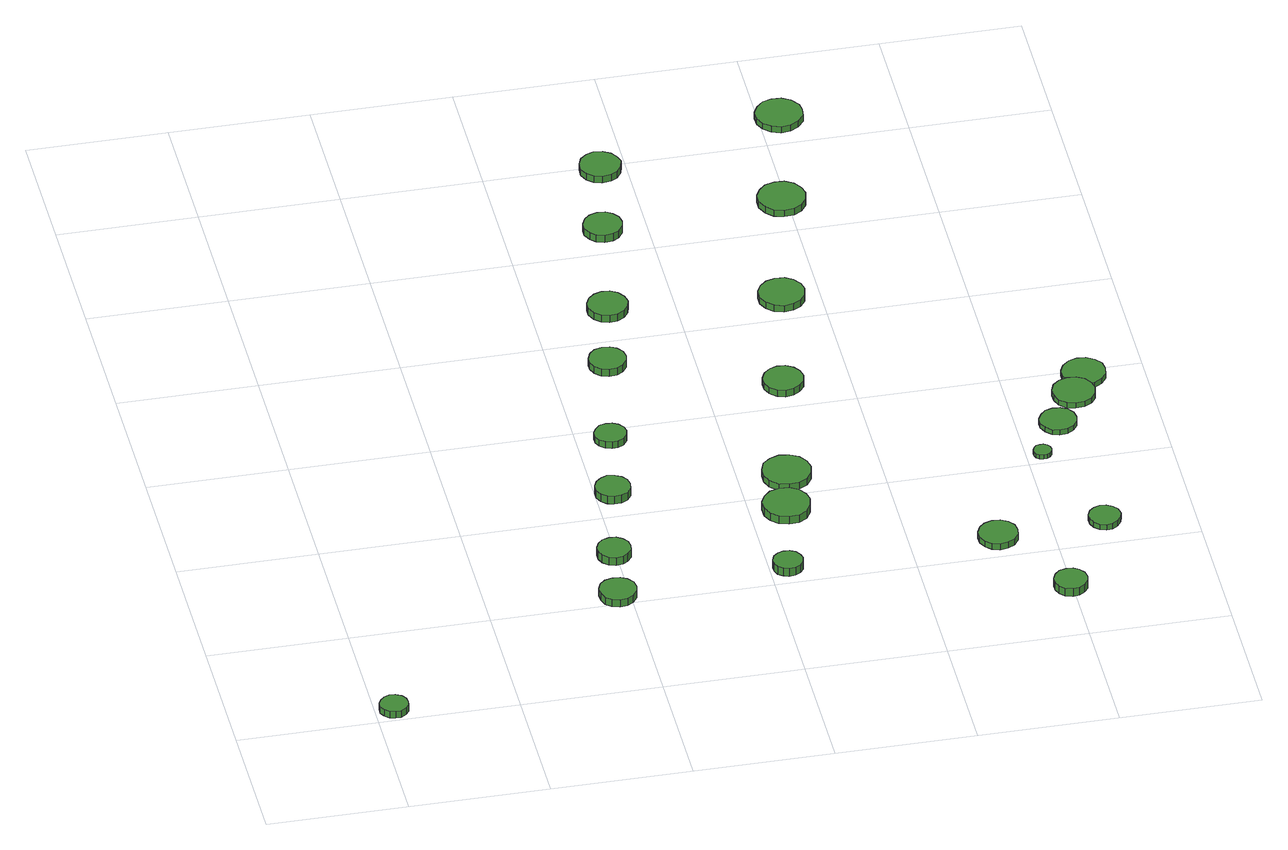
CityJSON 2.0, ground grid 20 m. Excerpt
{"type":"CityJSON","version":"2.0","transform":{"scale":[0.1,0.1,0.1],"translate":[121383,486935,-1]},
"CityObjects":{
"tree1":{"type":"SolitaryVegetationObject","attributes":{"function":"something"},"geometry":[{"type":"MultiSurface","lod":"1","boundaries":[[[0,1,2,3,4,5,6,7,8,9,10,11,12,13,14]],[[15,16,17,18,19,20,21,22,23,24,25,26,27,28,29]],[[0,29,28,1]],[[1,28,27,2]],[[2,27,26,3]],[[3,26,25,4]],[[4,25,24,5]],[[5,24,23,6]],[[6,23,22,7]],[[7,22,21,8]],[[8,21,20,9]],[[9,20,19,10]],[[10,19,18,11]],[[11,18,17,12]],[[12,17,16,13]],[[13,16,15,14]],[[14,15,29,0]]]}]},
"tree2":{"type":"SolitaryVegetationObject","attributes":{"function":"something"},"geometry":[{"type":"MultiSurface","lod":"1","boundaries":[[[30,31,32,33,34,35,36,37,38,39,40,41,42,43,44]],[[45,46,47,48,49,50,51,52,53,54,55,56,57,58,59]],[[30,59,58,31]],[[31,58,57,32]],[[32,57,56,33]],[[33,56,55,34]],[[34,55,54,35]],[[35,54,53,36]],[[36,53,52,37]],[[37,52,51,38]],[[38,51,50,39]],[[39,50,49,40]],[[40,49,48,41]],[[41,48,47,42]],[[42,47,46,43]],[[43,46,45,44]],[[44,45,59,30]]]}]},
"tree3":{"type":"SolitaryVegetationObject","attributes":{"function":"something"},"geometry":[{"type":"MultiSurface","lod":"1","boundaries":[[[60,61,62,63,64,65,66,67,68,69,70,71,72,73,74]],[[75,76,77,78,79,80,81,82,83,84,85,86,87,88,89]],[[60,89,88,61]],[[61,88,87,62]],[[62,87,86,63]],[[63,86,85,64]],[[64,85,84,65]],[[65,84,83,66]],[[66,83,82,67]],[[67,82,81,68]],[[68,81,80,69]],[[69,80,79,70]],[[70,79,78,71]],[[71,78,77,72]],[[72,77,76,73]],[[73,76,75,74]],[[74,75,89,60]]]}]},
"tree4":{"type":"SolitaryVegetationObject","attributes":{"function":"something"},"geometry":[{"type":"MultiSurface","lod":"1","boundaries":[[[90,91,92,93,94,95,96,97,98,99,100,101,102,103,104]],[[105,106,107,108,109,110,111,112,113,114,115,116,117,118,119]],[[90,119,118,91]],[[91,118,117,92]],[[92,117,116,93]],[[93,116,115,94]],[[94,115,114,95]],[[95,114,113,96]],[[96,113,112,97]],[[97,112,111,98]],[[98,111,110,99]],[[99,110,109,100]],[[100,109,108,101]],[[101,108,107,102]],[[102,107,106,103]],[[103,106,105,104]],[[104,105,119,90]]]}]},
"tree5":{"type":"SolitaryVegetationObject","attributes":{"function":"something"},"geometry":[{"type":"MultiSurface","lod":"1","boundaries":[[[120,121,122,123,124,125,126,127,128,129,130,131,132,133,134]],[[135,136,137,138,139,140,141,142,143,144,145,146,147,148,149]],[[120,149,148,121]],[[121,148,147,122]],[[122,147,146,123]],[[123,146,145,124]],[[124,145,144,125]],[[125,144,143,126]],[[126,143,142,127]],[[127,142,141,128]],[[128,141,140,129]],[[129,140,139,130]],[[130,139,138,131]],[[131,138,137,132]],[[132,137,136,133]],[[133,136,135,134]],[[134,135,149,120]]]}]},
"tree6":{"type":"SolitaryVegetationObject","attributes":{"function":"something"},"geometry":[{"type":"MultiSurface","lod":"1","boundaries":[[[150,151,152,153,154,155,156,157,158,159,160,161,162,163,164]],[[165,166,167,168,169,170,171,172,173,174,175,176,177,178,179]],[[150,179,178,151]],[[151,178,177,152]],[[152,177,176,153]],[[153,176,175,154]],[[154,175,174,155]],[[155,174,173,156]],[[156,173,172,157]],[[157,172,171,158]],[[158,171,170,159]],[[159,170,169,160]],[[160,169,168,161]],[[161,168,167,162]],[[162,167,166,163]],[[163,166,165,164]],[[164,165,179,150]]]}]},
"tree7":{"type":"SolitaryVegetationObject","attributes":{"function":"something"},"geometry":[{"type":"MultiSurface","lod":"1","boundaries":[[[180,181,182,183,184,185,186,187,188,189,190,191,192,193,194]],[[195,196,197,198,199,200,201,202,203,204,205,206,207,208,209]],[[180,209,208,181]],[[181,208,207,182]],[[182,207,206,183]],[[183,206,205,184]],[[184,205,204,185]],[[185,204,203,186]],[[186,203,202,187]],[[187,202,201,188]],[[188,201,200,189]],[[189,200,199,190]],[[190,199,198,191]],[[191,198,197,192]],[[192,197,196,193]],[[193,196,195,194]],[[194,195,209,180]]]}]},
"tree8":{"type":"SolitaryVegetationObject","attributes":{"function":"something"},"geometry":[{"type":"MultiSurface","lod":"1","boundaries":[[[210,211,212,213,214,215,216,217,218,219,220,221,222,223,224]],[[225,226,227,228,229,230,231,232,233,234,235,236,237,238,239]],[[210,239,238,211]],[[211,238,237,212]],[[212,237,236,213]],[[213,236,235,214]],[[214,235,234,215]],[[215,234,233,216]],[[216,233,232,217]],[[217,232,231,218]],[[218,231,230,219]],[[219,230,229,220]],[[220,229,228,221]],[[221,228,227,222]],[[222,227,226,223]],[[223,226,225,224]],[[224,225,239,210]]]}]},
"tree9":{"type":"SolitaryVegetationObject","attributes":{"function":"something"},"geometry":[{"type":"MultiSurface","lod":"1","boundaries":[[[240,241,242,243,244,245,246,247,248,249,250,251,252,253,254]],[[255,256,257,258,259,260,261,262,263,264,265,266,267,268,269]],[[240,269,268,241]],[[241,268,267,242]],[[242,267,266,243]],[[243,266,265,244]],[[244,265,264,245]],[[245,264,263,246]],[[246,263,262,247]],[[247,262,261,248]],[[248,261,260,249]],[[249,260,259,250]],[[250,259,258,251]],[[251,258,257,252]],[[252,257,256,253]],[[253,256,255,254]],[[254,255,269,240]]]}]},
"tree10":{"type":"SolitaryVegetationObject","attributes":{"function":"something"},"geometry":[{"type":"MultiSurface","lod":"1","boundaries":[[[270,271,272,273,274,275,276,277,278,279,280,281,282,283,284]],[[285,286,287,288,289,290,291,292,293,294,295,296,297,298,299]],[[270,299,298,271]],[[271,298,297,272]],[[272,297,296,273]],[[273,296,295,274]],[[274,295,294,275]],[[275,294,293,276]],[[276,293,292,277]],[[277,292,291,278]],[[278,291,290,279]],[[279,290,289,280]],[[280,289,288,281]],[[281,288,287,282]],[[282,287,286,283]],[[283,286,285,284]],[[284,285,299,270]]]}]},
"tree11":{"type":"SolitaryVegetationObject","attributes":{"function":"something"},"geometry":[{"type":"MultiSurface","lod":"1","boundaries":[[[300,301,302,303,304,305,306,307,308,309,310,311,312,313,314]],[[315,316,317,318,319,320,321,322,323,324,325,326,327,328,329]],[[300,329,328,301]],[[301,328,327,302]],[[302,327,326,303]],[[303,326,325,304]],[[304,325,324,305]],[[305,324,323,306]],[[306,323,322,307]],[[307,322,321,308]],[[308,321,320,309]],[[309,320,319,310]],[[310,319,318,311]],[[311,318,317,312]],[[312,317,316,313]],[[313,316,315,314]],[[314,315,329,300]]]}]},
"tree12":{"type":"SolitaryVegetationObject","attributes":{"function":"something"},"geometry":[{"type":"MultiSurface","lod":"1","boundaries":[[[330,331,332,333,334,335,336,337,338,339,340,341,342,343,344]],[[345,346,347,348,349,350,351,352,353,354,355,356,357,358,359]],[[330,359,358,331]],[[331,358,357,332]],[[332,357,356,333]],[[333,356,355,334]],[[334,355,354,335]],[[335,354,353,336]],[[336,353,352,337]],[[337,352,351,338]],[[338,351,350,339]],[[339,350,349,340]],[[340,349,348,341]],[[341,348,347,342]],[[342,347,346,343]],[[343,346,345,344]],[[344,345,359,330]]]}]},
"tree13":{"type":"SolitaryVegetationObject","attributes":{"function":"something"},"geometry":[{"type":"MultiSurface","lod":"1","boundaries":[[[360,361,362,363,364,365,366,367,368,369,370,371,372,373,374]],[[375,376,377,378,379,380,381,382,383,384,385,386,387,388,389]],[[360,389,388,361]],[[361,388,387,362]],[[362,387,386,363]],[[363,386,385,364]],[[364,385,384,365]],[[365,384,383,366]],[[366,383,382,367]],[[367,382,381,368]],[[368,381,380,369]],[[369,380,379,370]],[[370,379,378,371]],[[371,378,377,372]],[[372,377,376,373]],[[373,376,375,374]],[[374,375,389,360]]]}]},
"tree14":{"type":"SolitaryVegetationObject","attributes":{"function":"something"},"geometry":[{"type":"MultiSurface","lod":"1","boundaries":[[[390,391,392,393,394,395,396,397,398,399,400,401,402,403,404]],[[405,406,407,408,409,410,411,412,413,414,415,416,417,418,419]],[[390,419,418,391]],[[391,418,417,392]],[[392,417,416,393]],[[393,416,415,394]],[[394,415,414,395]],[[395,414,413,396]],[[396,413,412,397]],[[397,412,411,398]],[[398,411,410,399]],[[399,410,409,400]],[[400,409,408,401]],[[401,408,407,402]],[[402,407,406,403]],[[403,406,405,404]],[[404,405,419,390]]]}]},
"tree15":{"type":"SolitaryVegetationObject","attributes":{"function":"something"},"geometry":[{"type":"MultiSurface","lod":"1","boundaries":[[[420,421,422,423,424,425,426,427,428,429,430,431,432,433,434]],[[435,436,437,438,439,440,441,442,443,444,445,446,447,448,449]],[[420,449,448,421]],[[421,448,447,422]],[[422,447,446,423]],[[423,446,445,424]],[[424,445,444,425]],[[425,444,443,426]],[[426,443,442,427]],[[427,442,441,428]],[[428,441,440,429]],[[429,440,439,430]],[[430,439,438,431]],[[431,438,437,432]],[[432,437,436,433]],[[433,436,435,434]],[[434,435,449,420]]]}]},
"tree16":{"type":"SolitaryVegetationObject","attributes":{"function":"something"},"geometry":[{"type":"MultiSurface","lod":"1","boundaries":[[[450,451,452,453,454,455,456,457,458,459,460,461,462,463,464]],[[465,466,467,468,469,470,471,472,473,474,475,476,477,478,479]],[[450,479,478,451]],[[451,478,477,452]],[[452,477,476,453]],[[453,476,475,454]],[[454,475,474,455]],[[455,474,473,456]],[[456,473,472,457]],[[457,472,471,458]],[[458,471,470,459]],[[459,470,469,460]],[[460,469,468,461]],[[461,468,467,462]],[[462,467,466,463]],[[463,466,465,464]],[[464,465,479,450]]]}]},
"tree17":{"type":"SolitaryVegetationObject","attributes":{"function":"something"},"geometry":[{"type":"MultiSurface","lod":"1","boundaries":[[[480,481,482,483,484,485,486,487,488,489,490,491,492,493,494]],[[495,496,497,498,499,500,501,502,503,504,505,506,507,508,509]],[[480,509,508,481]],[[481,508,507,482]],[[482,507,506,483]],[[483,506,505,484]],[[484,505,504,485]],[[485,504,503,486]],[[486,503,502,487]],[[487,502,501,488]],[[488,501,500,489]],[[489,500,499,490]],[[490,499,498,491]],[[491,498,497,492]],[[492,497,496,493]],[[493,496,495,494]],[[494,495,509,480]]]}]},
"tree18":{"type":"SolitaryVegetationObject","attributes":{"function":"something"},"geometry":[{"type":"MultiSurface","lod":"1","boundaries":[[[510,511,512,513,514,515,516,517,518,519,520,521,522,523,524]],[[525,526,527,528,529,530,531,532,533,534,535,536,537,538,539]],[[510,539,538,511]],[[511,538,537,512]],[[512,537,536,513]],[[513,536,535,514]],[[514,535,534,515]],[[515,534,533,516]],[[516,533,532,517]],[[517,532,531,518]],[[518,531,530,519]],[[519,530,529,520]],[[520,529,528,521]],[[521,528,527,522]],[[522,527,526,523]],[[523,526,525,524]],[[524,525,539,510]]]}]},
"tree19":{"type":"SolitaryVegetationObject","attributes":{"function":"something"},"geometry":[{"type":"MultiSurface","lod":"1","boundaries":[[[540,541,542,543,544,545,546,547,548,549,550,551,552,553,554]],[[555,556,557,558,559,560,561,562,563,564,565,566,567,568,569]],[[540,569,568,541]],[[541,568,567,542]],[[542,567,566,543]],[[543,566,565,544]],[[544,565,564,545]],[[545,564,563,546]],[[546,563,562,547]],[[547,562,561,548]],[[548,561,560,549]],[[549,560,559,550]],[[550,559,558,551]],[[551,558,557,552]],[[552,557,556,553]],[[553,556,555,554]],[[554,555,569,540]]]}]},
"tree20":{"type":"SolitaryVegetationObject","attributes":{"function":"something"},"geometry":[{"type":"MultiSurface","lod":"1","boundaries":[[[570,571,572,573,574,575,576,577,578,579,580,581,582,583,584]],[[585,586,587,588,589,590,591,592,593,594,595,596,597,598,599]],[[570,599,598,571]],[[571,598,597,572]],[[572,597,596,573]],[[573,596,595,574]],[[574,595,594,575]],[[575,594,593,576]],[[576,593,592,577]],[[577,592,591,578]],[[578,591,590,579]],[[579,590,589,580]],[[580,589,588,581]],[[581,588,587,582]],[[582,587,586,583]],[[583,586,585,584]],[[584,585,599,570]]]}]},
"tree21":{"type":"SolitaryVegetationObject","attributes":{"function":"something"},"geometry":[{"type":"MultiSurface","lod":"1","boundaries":[[[600,601,602,603,604,605,606,607,608,609,610,611,612,613,614]],[[615,616,617,618,619,620,621,622,623,624,625,626,627,628,629]],[[600,629,628,601]],[[601,628,627,602]],[[602,627,626,603]],[[603,626,625,604]],[[604,625,624,605]],[[605,624,623,606]],[[606,623,622,607]],[[607,622,621,608]],[[608,621,620,609]],[[609,620,619,610]],[[610,619,618,611]],[[611,618,617,612]],[[612,617,616,613]],[[613,616,615,614]],[[614,615,629,600]]]}]},
"tree22":{"type":"SolitaryVegetationObject","attributes":{"function":"something"},"geometry":[{"type":"MultiSurface","lod":"1","boundaries":[[[630,631,632,633,634,635,636,637,638,639,640,641,642,643,644]],[[645,646,647,648,649,650,651,652,653,654,655,656,657,658,659]],[[630,659,658,631]],[[631,658,657,632]],[[632,657,656,633]],[[633,656,655,634]],[[634,655,654,635]],[[635,654,653,636]],[[636,653,652,637]],[[637,652,651,638]],[[638,651,650,639]],[[639,650,649,640]],[[640,649,648,641]],[[641,648,647,642]],[[642,647,646,643]],[[643,646,645,644]],[[644,645,659,630]]]}]},
"tree23":{"type":"SolitaryVegetationObject","attributes":{"function":"something"},"geometry":[{"type":"MultiSurface","lod":"1","boundaries":[[[660,661,662,663,664,665,666,667,668,669,670,671,672,673,674]],[[675,676,677,678,679,680,681,682,683,684,685,686,687,688,689]],[[660,689,688,661]],[[661,688,687,662]],[[662,687,686,663]],[[663,686,685,664]],[[664,685,684,665]],[[665,684,683,666]],[[666,683,682,667]],[[667,682,681,668]],[[668,681,680,669]],[[669,680,679,670]],[[670,679,678,671]],[[671,678,677,672]],[[672,677,676,673]],[[673,676,675,674]],[[674,675,689,660]]]}]}
},
"vertices":[
[47,25,17],[46,33,17],[41,40,17],[33,44,17],[25,45,17],[17,42,17],[11,36,17],[7,29,17],[7,20,17],[11,13,17],[17,7,17],[25,5,17],[33,5,17],[41,10,17],[46,16,17],[46,16,6],[41,10,6],[33,5,6],[25,5,6],[17,7,6],[11,13,6],[7,20,6],[7,29,6],[11,36,6],[17,42,6],[25,45,6],[33,44,6],[41,40,6],[46,33,6],[47,25,6],
[407,208,27],[405,219,27],[398,228,27],[389,233,27],[378,234,27],[367,231,27],[359,224,27],[355,214,27],[355,203,27],[359,192,27],[367,185,27],[378,182,27],[389,183,27],[398,188,27],[405,197,27],[405,197,15],[398,188,15],[389,183,15],[378,182,15],[367,185,15],[359,192,15],[355,203,15],[355,214,15],[359,224,15],[367,231,15],[378,234,15],[389,233,15],[398,228,15],[405,219,15],[407,208,15],
[420,308,23],[418,318,23],[412,326,23],[404,331,23],[394,332,23],[384,329,23],[377,322,23],[373,313,23],[373,303,23],[377,294,23],[384,287,23],[394,284,23],[404,285,23],[412,290,23],[418,298,23],[418,298,10],[412,290,10],[404,285,10],[394,284,10],[384,287,10],[377,294,10],[373,303,10],[373,313,10],[377,322,10],[384,329,10],[394,332,10],[404,331,10],[412,326,10],[418,318,10],[420,308,10],
[450,454,19],[448,464,19],[442,472,19],[433,477,19],[422,479,19],[413,475,19],[405,468,19],[401,459,19],[401,448,19],[405,439,19],[413,432,19],[422,429,19],[433,430,19],[442,435,19],[448,443,19],[448,443,6],[442,435,6],[433,430,6],[422,429,6],[413,432,6],[405,439,6],[401,448,6],[401,459,6],[405,468,6],[413,475,6],[422,479,6],[433,477,6],[442,472,6],[448,464,6],[450,454,6],
[471,578,17],[469,587,17],[463,595,17],[455,599,17],[446,600,17],[437,598,17],[430,591,17],[426,583,17],[426,573,17],[430,565,17],[437,559,17],[446,556,17],[455,557,17],[463,561,17],[469,569,17],[469,569,6],[463,561,6],[455,557,6],[446,556,6],[437,559,6],[430,565,6],[426,573,6],[426,583,6],[430,591,6],[437,598,6],[446,600,6],[455,599,6],[463,595,6],[469,587,6],[471,578,6],
[646,231,23],[644,239,23],[639,247,23],[631,251,23],[622,252,23],[614,249,23],[607,243,23],[604,235,23],[604,226,23],[607,218,23],[614,213,23],[622,210,23],[631,211,23],[639,215,23],[644,222,23],[644,222,10],[639,215,10],[631,211,10],[622,210,10],[614,213,10],[607,218,10],[604,226,10],[604,235,10],[607,243,10],[614,249,10],[622,252,10],[631,251,10],[639,247,10],[644,239,10],[646,231,10],
[506,747,18],[504,758,18],[497,767,18],[488,772,18],[477,773,18],[466,770,18],[458,762,18],[454,752,18],[454,742,18],[458,732,18],[466,724,18],[477,721,18],[488,722,18],[497,727,18],[504,736,18],[504,736,6],[497,727,6],[488,722,6],[477,721,6],[466,724,6],[458,732,6],[454,742,6],[454,752,6],[458,762,6],[466,770,6],[477,773,6],[488,772,6],[497,767,6],[504,758,6],[506,747,6],
[685,368,19],[682,381,19],[674,393,19],[662,400,19],[648,401,19],[634,397,19],[624,387,19],[618,375,19],[618,360,19],[624,348,19],[634,338,19],[648,334,19],[662,335,19],[674,342,19],[682,354,19],[682,354,6],[674,342,6],[662,335,6],[648,334,6],[634,338,6],[624,348,6],[618,360,6],[618,375,6],[624,387,6],[634,397,6],[648,401,6],[662,400,6],[674,393,6],[682,381,6],[685,368,6],
[535,871,18],[532,883,18],[525,893,18],[515,899,18],[503,900,18],[492,896,18],[483,888,18],[478,877,18],[478,866,18],[483,855,18],[492,847,18],[503,843,18],[515,844,18],[525,850,18],[532,860,18],[532,860,6],[525,850,6],[515,844,6],[503,843,6],[492,847,6],[483,855,6],[478,866,6],[478,877,6],[483,888,6],[492,896,6],[503,900,6],[515,899,6],[525,893,6],[532,883,6],[535,871,6],
[702,444,17],[699,458,17],[691,470,17],[678,477,17],[664,479,17],[650,474,17],[639,465,17],[634,451,17],[634,437,17],[639,424,17],[650,414,17],[664,410,17],[678,411,17],[691,418,17],[699,430,17],[699,430,6],[691,418,6],[678,411,6],[664,410,6],[650,414,6],[639,424,6],[634,437,6],[634,451,6],[639,465,6],[650,474,6],[664,479,6],[678,477,6],[691,470,6],[699,458,6],[702,444,6],
[565,1054,18],[563,1065,18],[556,1074,18],[547,1080,18],[535,1081,18],[524,1077,18],[516,1070,18],[511,1059,18],[511,1048,18],[516,1038,18],[524,1030,18],[535,1026,18],[547,1028,18],[556,1033,18],[563,1043,18],[563,1043,6],[556,1033,6],[547,1028,6],[535,1026,6],[524,1030,6],[516,1038,6],[511,1048,6],[511,1059,6],[516,1070,6],[524,1077,6],[535,1081,6],[547,1080,6],[556,1074,6],[563,1065,6],[565,1054,6],
[736,653,17],[733,665,17],[726,675,17],[716,681,17],[704,682,17],[693,678,17],[684,670,17],[679,659,17],[679,647,17],[684,636,17],[693,628,17],[704,624,17],[716,626,17],[726,632,17],[733,641,17],[733,641,6],[726,632,6],[716,626,6],[704,624,6],[693,628,6],[684,636,6],[679,647,6],[679,659,6],[684,670,6],[693,678,6],[704,682,6],[716,681,6],[726,675,6],[733,665,6],[736,653,6],
[593,1192,17],[590,1203,17],[583,1213,17],[573,1219,17],[560,1221,17],[549,1217,17],[540,1209,17],[535,1198,17],[535,1185,17],[540,1174,17],[549,1166,17],[560,1162,17],[573,1164,17],[583,1170,17],[590,1180,17],[590,1180,6],[583,1170,6],[573,1164,6],[560,1162,6],[549,1166,6],[540,1174,6],[535,1185,6],[535,1198,6],[540,1209,6],[549,1217,6],[560,1221,6],[573,1219,6],[583,1213,6],[590,1203,6],[593,1192,6],
[950,242,17],[948,254,17],[941,263,17],[931,269,17],[919,270,17],[908,266,17],[900,259,17],[895,248,17],[895,236,17],[900,226,17],[908,218,17],[919,214,17],[931,216,17],[941,221,17],[948,231,17],[948,231,7],[941,221,7],[931,216,7],[919,214,7],[908,218,7],[900,226,7],[895,236,7],[895,248,7],[900,259,7],[908,266,7],[919,270,7],[931,269,7],[941,263,7],[948,254,7],[950,242,7],
[779,850,17],[776,863,17],[768,874,17],[757,881,17],[743,882,17],[730,878,17],[720,869,17],[714,857,17],[714,843,17],[720,831,17],[730,821,17],[743,817,17],[757,819,17],[768,825,17],[776,836,17],[776,836,6],[768,825,6],[757,819,6],[743,817,6],[730,821,6],[720,831,6],[714,843,6],[714,857,6],[720,869,6],[730,878,6],[743,882,6],[757,881,6],[768,874,6],[776,863,6],[779,850,6],
[1020,108,23],[1018,118,23],[1012,126,23],[1004,131,23],[994,132,23],[984,129,23],[977,122,23],[973,113,23],[973,103,23],[977,94,23],[984,87,23],[994,84,23],[1004,85,23],[1012,90,23],[1018,98,23],[1018,98,10],[1012,90,10],[1004,85,10],[994,84,10],[984,87,10],[977,94,10],[973,103,10],[973,113,10],[977,122,10],[984,129,10],[994,132,10],[1004,131,10],[1012,126,10],[1018,118,10],[1020,108,10],
[826,1068,17],[823,1081,17],[815,1093,17],[803,1100,17],[789,1101,17],[775,1097,17],[765,1087,17],[759,1075,17],[759,1061,17],[765,1048,17],[775,1038,17],[789,1034,17],[803,1035,17],[815,1042,17],[823,1054,17],[823,1054,6],[815,1042,6],[803,1035,6],[789,1034,6],[775,1038,6],[765,1048,6],[759,1061,6],[759,1075,6],[765,1087,6],[775,1097,6],[789,1101,6],[803,1100,6],[815,1093,6],[823,1081,6],[826,1068,6],
[1035,421,14],[1034,426,14],[1031,430,14],[1026,433,14],[1021,433,14],[1016,432,14],[1012,428,14],[1010,423,14],[1010,418,14],[1012,413,14],[1016,409,14],[1021,408,14],[1026,408,14],[1031,411,14],[1034,415,14],[1034,415,7],[1031,411,7],[1026,408,7],[1021,408,7],[1016,409,7],[1012,413,7],[1010,418,7],[1010,423,7],[1012,428,7],[1016,432,7],[1021,433,7],[1026,433,7],[1031,430,7],[1034,426,7],[1035,421,7],
[1097,252,16],[1095,262,16],[1089,269,16],[1081,274,16],[1072,275,16],[1063,272,16],[1056,266,16],[1052,257,16],[1052,248,16],[1056,239,16],[1063,232,16],[1072,229,16],[1081,230,16],[1089,235,16],[1095,243,16],[1095,243,7],[1089,235,7],[1081,230,7],[1072,229,7],[1063,232,7],[1056,239,7],[1052,248,7],[1052,257,7],[1056,266,7],[1063,272,7],[1072,275,7],[1081,274,7],[1089,269,7],[1095,262,7],[1097,252,7],
[1084,486,14],[1082,497,14],[1076,506,14],[1066,511,14],[1055,512,14],[1045,509,14],[1037,501,14],[1032,491,14],[1032,481,14],[1037,471,14],[1045,463,14],[1055,460,14],[1066,461,14],[1076,467,14],[1082,475,14],[1082,475,6],[1076,467,6],[1066,461,6],[1055,460,6],[1045,463,6],[1037,471,6],[1032,481,6],[1032,491,6],[1037,501,6],[1045,509,6],[1055,512,6],[1066,511,6],[1076,506,6],[1082,497,6],[1084,486,6],
[862,1259,16],[860,1272,16],[851,1284,16],[839,1291,16],[825,1292,16],[812,1288,16],[802,1278,16],[796,1266,16],[796,1252,16],[802,1239,16],[812,1230,16],[825,1225,16],[839,1227,16],[851,1234,16],[860,1245,16],[860,1245,6],[851,1234,6],[839,1227,6],[825,1225,6],[812,1230,6],[802,1239,6],[796,1252,6],[796,1266,6],[802,1278,6],[812,1288,6],[825,1292,6],[839,1291,6],[851,1284,6],[860,1272,6],[862,1259,6],
[1123,546,15],[1120,558,15],[1113,569,15],[1102,575,15],[1089,576,15],[1077,572,15],[1068,564,15],[1063,552,15],[1063,540,15],[1068,528,15],[1077,519,15],[1089,516,15],[1102,517,15],[1113,523,15],[1120,533,15],[1120,533,6],[1113,523,6],[1102,517,6],[1089,516,6],[1077,519,6],[1068,528,6],[1063,540,6],[1063,552,6],[1068,564,6],[1077,572,6],[1089,576,6],[1102,575,6],[1113,569,6],[1120,558,6],[1123,546,6],
[1146,588,14],[1144,601,14],[1136,611,14],[1125,618,14],[1112,619,14],[1100,615,14],[1090,606,14],[1085,595,14],[1085,582,14],[1090,570,14],[1100,561,14],[1112,557,14],[1125,558,14],[1136,565,14],[1144,575,14],[1144,575,6],[1136,565,6],[1125,558,6],[1112,557,6],[1100,561,6],[1090,570,6],[1085,582,6],[1085,595,6],[1090,606,6],[1100,615,6],[1112,619,6],[1125,618,6],[1136,611,6],[1144,601,6],[1146,588,6]
]}
